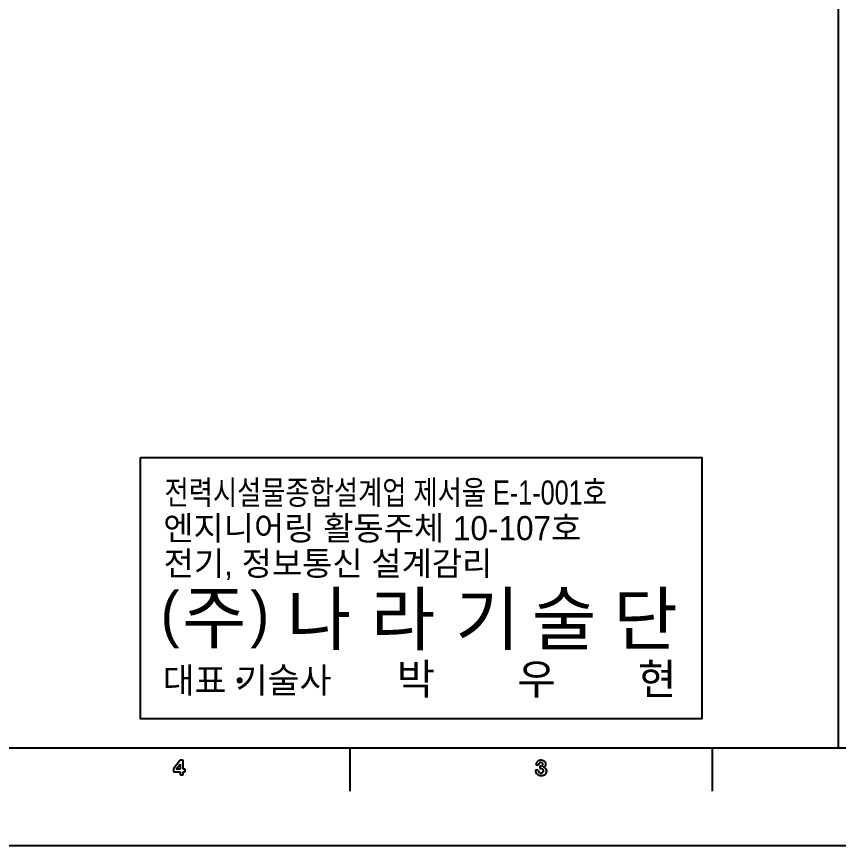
# Model space of a CAD drawing. Header units: millimetres. Extents: x 0 to 841, y 0 to 591.
# Drawn here: x 602.8 to 738.8, y 0 to 137.2 of the extents above; entities that cross this region are included whole.
import ezdxf

# ---------------------------------------------------------------- set-up
doc = ezdxf.new("R2010")
doc.units = ezdxf.units.MM
doc.header["$LTSCALE"] = 100
doc.header["$MEASUREMENT"] = 0
doc.layers.get('0').update_dxf_attribs({"linetype": 'CONTINUOUS'})
doc.styles.add('돋움', font='Dotum.ttf')

msp = doc.modelspace()

# ---------------------------------------------------------------- hatches: boundary and pattern name
h = msp.add_hatch(color=256)
edge = h.paths.add_edge_path()
edge.add_arc((639.76, 27.32), 0.525, 0, 360)

# ---------------------------------------------------------------- linework, layer by layer
at = {"color": 8, "linetype": 'Continuous'}
for p, q in [((658.04, 9), (658.04, 16)), ((718.02, 9), (718.02, 16)), ((629.9, 14.11), (628.81, 12.7)), ((630.4, 14.11), (629.9, 14.11)), ((630.4, 12.61), (630.4, 14.11)), ((628.81, 12.7), (628.81, 12.19)), ((629.24, 12.61), (629.9, 13.47)), ((629.9, 12.61), (629.24, 12.61)), ((629.9, 13.47), (629.9, 12.61)), ((630.73, 12.61), (630.4, 12.61)), ((630.73, 12.19), (630.73, 12.61)), ((689.17, 12.48), (688.73, 12.48)), ((688.79, 13.33), (689.24, 13.33)), ((689.59, 13.13), (689.44, 13.13)), ((689.44, 13.13), (689.44, 12.75)), ((689.44, 12.75), (689.62, 12.75)), ((628.81, 12.19), (629.9, 12.19)), ((629.9, 12.19), (629.9, 11.69)), ((629.9, 11.69), (630.4, 11.69)), ((630.4, 11.69), (630.4, 12.19)), ((630.4, 12.19), (630.73, 12.19))]:
    msp.add_line(p, q, dxfattribs=at)
at = {"color": 253, "linetype": 'Continuous'}
msp.add_lwpolyline([(841, 591.3), (0, 591.3), (0, 0), (841, 0)], close=True, dxfattribs=at)
at = {"color": 3, "linetype": 'Continuous'}
msp.add_lwpolyline([(818.85, 572.65), (28.7, 572.65), (28.7, 16.15), (818.85, 16.15)], close=True, dxfattribs=at)
msp.add_lwpolyline([(383.77, 16.15), (738.85, 16.15), (738.85, 200.15)])
msp.add_lwpolyline([(623.36, 64.21), (716.25, 64.21), (716.25, 20.93), (623.36, 20.93)], close=True)
at = {"color": 8, "linetype": 'Continuous'}
for centre, major_axis, start_param, end_param in [((689.54, 13.34), (0.53, 0.53), 0.985149, 2.369814), ((689.64, 13.33), (-0.283, 0.283), -1.227713, 0.785324), ((689.64, 12.85), (0.884, 0.884), 0.785354, 0.985072), ((689.64, 12.85), (-0.884, 0.884), -0.937608, -0.785259), ((689.72, 13.34), (-0.53, 0.53), 4.344609, 5.345383), ((689.47, 12.33), (-0.53, 0.53), 0.581288, 0.784802), ((689.75, 12.48), (-0.411, 0.411), 0.785351, 1.546374), ((689.59, 13.5), (0.265, 0.265), 3.927002, 5.12737), ((689.62, 12.35), (-0.283, 0.283), 3.421745, 5.497918), ((689.7, 13.46), (-0.18, 0.18), 3.556281, 5.055268), ((689.97, 13.45), (-0.337, 0.337), 2.356264, 4.344766), ((689.92, 12.32), (0.464, 0.464), 5.956903, 7.000289), ((689.92, 12.32), (-0.464, 0.464), 3.372472, 4.386313), ((689.47, 12.33), (-0.53, 0.53), 0.785406, 2.034072), ((689.64, 12.85), (0.919, 0.919), 3.604805, 3.926932), ((689.62, 12.35), (0.283, 0.283), 3.117171, 4.992367), ((689.64, 12.85), (-0.919, 0.919), 2.356228, 2.681713), ((689.82, 12.33), (-0.53, 0.53), 2.681519, 3.440424)]:
    msp.add_ellipse(centre, major_axis=major_axis, ratio=1, start_param=start_param, end_param=end_param, dxfattribs=at)

# ---------------------------------------------------------------- texts
at = {"style": '돋움', "width": 0.8}
msp.add_text('전력시설물종합설계업 제서울 E-1-001호', height=3.9875, dxfattribs=at).set_placement((627.33, 56.43))
at = {"style": '돋움'}
for s, height, p in [('엔지니어링 활동주체 10-107호', 3.9875, (627.12, 50.53)), ('전기, 정보통신 설계감리', 3.9875, (627.19, 44.7)), ('나', 8.5, (647.56, 33.24)), ('라', 8.5, (661.47, 33.24)), ('기', 8.5, (675.43, 33.24)), ('술', 8.5, (688.11, 33.24)), ('단', 8.5, (701.58, 33.24)), ('(', 7.21, (626.68, 34.8)), ('주', 8.5, (630.23, 33.54)), (')', 7.21, (641.52, 34.8)), ('박', 5.09, (665.72, 25)), ('우', 5.09, (685.71, 25)), ('현', 5.09, (705.67, 25)), ('대표 기술사 ', 4.208, (627.02, 25.24))]:
    msp.add_text(s, height=height, dxfattribs=at).set_placement(p)

doc.saveas('drawing.dxf')
